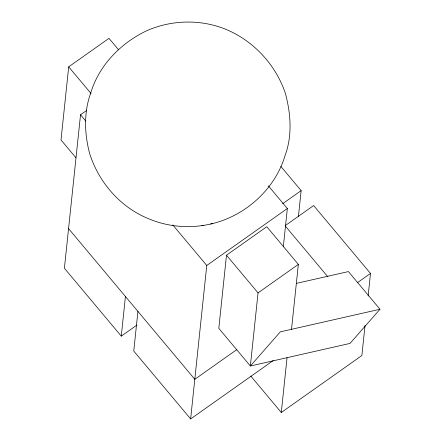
<?xml version="1.0" encoding="UTF-8"?>
<svg xmlns="http://www.w3.org/2000/svg" width="441" height="441" viewBox="0 0 441 441"><rect width="100%" height="100%" fill="white"/><g stroke="black" fill="none" stroke-linecap="round" stroke-linejoin="round"><path stroke-width="0.66" d="M118.635 49.861L108.988 38.35L68.697 66.834L61.012 139.951L75.918 157.746M86.684 110.432L80.527 114.787L64.397 268.249L121.269 336.141L136.997 325.017M121.269 336.141L125.431 296.495M137.928 311.412L133.761 351.058L190.633 418.95L273.227 360.562M190.633 418.95L206.763 265.482L172.773 224.91M291.518 329.306L298.342 264.396L266.783 226.724L226.492 255.207L218.808 328.33L250.361 366.002L350.022 343.412L379.988 309.251L348.429 271.579L296.407 283.37M226.492 255.207L258.051 292.885L250.361 366.002L280.327 331.847L379.988 309.251M283.309 246.883L287.345 208.516L268.365 185.859M298.403 216.625L301.137 190.633L280.856 166.422M365.038 325.425L361.874 355.523L281.292 412.489L287.041 357.756M368.13 296.016L370.501 273.442L313.634 205.55L285.652 225.329M282.67 203.687L301.137 190.633M206.763 265.482L287.345 208.516M258.051 292.885L298.342 264.396M236.767 349.636L194.801 379.304L68.564 228.603M357.629 282.543L370.501 273.442M212.805 223.526C246.276 215.131 275.272 188.737 285.095 155.425C292.504 135.464 290.773 113.558 285.371 93.349C275.068 62.594 249.92 36.862 218.951 26.813C195.413 19.288 169.394 20.755 146.776 30.705C120.68 43.113 98.883 65.384 90.598 93.42C83.614 112.835 84.485 134.262 89.755 153.964C99.087 182.795 120.619 207.546 148.942 218.874C169.008 227.347 191.714 228.791 212.805 223.526L210.66 223.951M201.868 225.649L203.461 225.329M285.123 225.792L327.883 276.843M68.697 66.834L91.05 93.52M80.527 114.787L85.824 121.11M250.874 376.173L281.292 412.489"/></g></svg>
